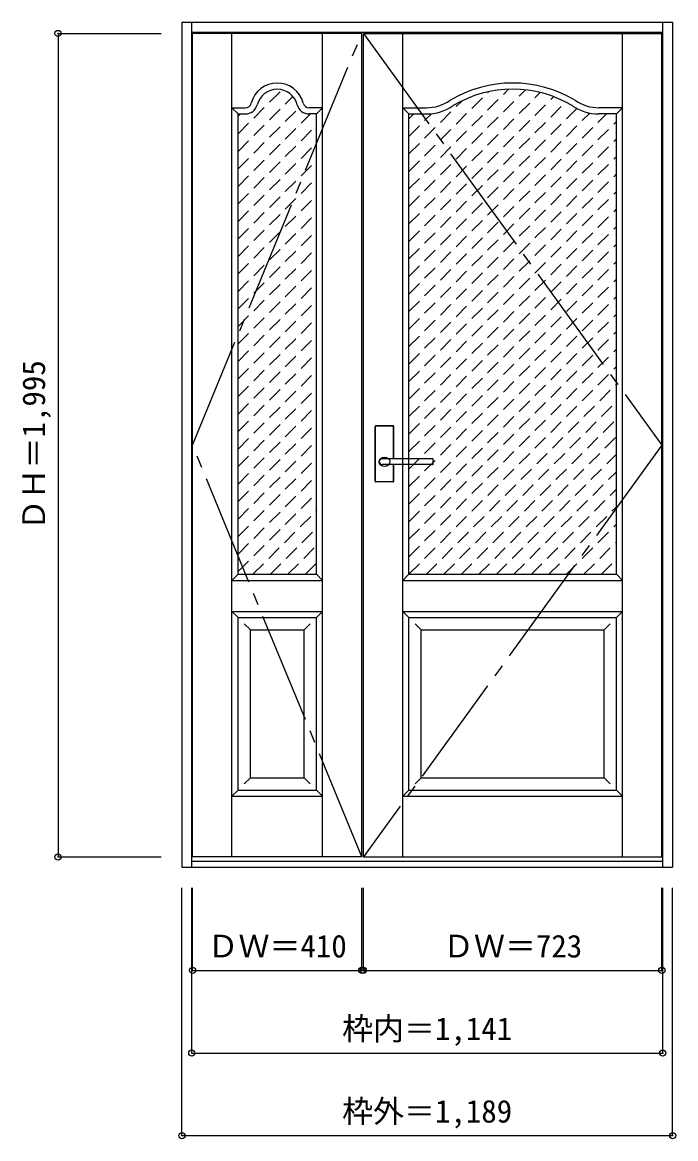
# Model space of a CAD drawing. Units: millimetres, scale not verified. Extents: x -864 to 719, y -1559 to 1145.
import ezdxf
from ezdxf.enums import TextEntityAlignment as Align

# ---------------------------------------------------------------- set-up
doc = ezdxf.new("R2010")
doc.units = ezdxf.units.MM
doc.header["$LTSCALE"] = 30
doc.header["$PDMODE"] = 32
doc.header["$PDSIZE"] = 15
doc.linetypes.add('CHAIN2', pattern=[12, 9, -1, 1, -1])
doc.linetypes.add('DASHED1', pattern=[1.8, 1.2, -0.6])
for name, color, linetype in [('0-0', 4, 'Continuous'), ('0-1_寸法', 7, 'Continuous'), ('0-4_レバー', 3, 'Continuous')]:
    doc.layers.add(name, color=color, linetype=linetype)
doc.styles.add('ＭＳ ゴシック', font='')
doc.styles.get('ＭＳ ゴシック').set_extended_font_data('MS Gothic')

msp = doc.modelspace()

# ---------------------------------------------------------------- linework, layer by layer
at = {"layer": '0-0', "color": 3}
for p, q in [((-477.33, 1145.43), (-477.33, -901.57)), ((-477.33, 1145.43), (711.67, 1145.43)), ((-453.33, -901.57), (-453.33, 1145.43)), ((687.67, -901.57), (687.67, 1145.43)), ((711.67, 1145.43), (711.67, -901.57)), ((-453.33, 1121.43), (687.67, 1121.43)), ((-451.33, -876.57), (-451.33, 1118.43)), ((-41.33, 1118.43), (-451.33, 1118.43)), ((-41.33, -876.57), (-41.33, 1118.43)), ((-37.33, -876.57), (-37.33, 1118.43)), ((-37.33, 1118.43), (685.67, 1118.43)), ((685.67, -876.57), (685.67, 1118.43)), ((-341.33, 923.43), (-323.79, 923.43)), ((-341.33, -191.57), (-341.33, 923.43)), ((72.67, 923.43), (115.18, 923.43)), ((72.67, -191.57), (72.67, 923.43)), ((-341.33, -296.57), (-151.33, -296.57)), ((-341.33, -714.57), (-341.33, -296.57)), ((72.67, -296.57), (575.67, -296.57)), ((72.67, -714.57), (72.67, -296.57)), ((-453.33, -886.57), (687.67, -886.57)), ((-41.33, -876.57), (-451.33, -876.57)), ((-37.33, -876.57), (685.67, -876.57)), ((-477.33, -901.57), (711.67, -901.57))]:
    msp.add_line(p, q, dxfattribs=at)
at = {"layer": '0-0', "color": 7}
for p, q in [((-356.33, -876.57), (-356.33, 1118.43)), ((-136.33, -876.57), (-136.33, 1118.43)), ((57.67, -876.57), (57.67, 1118.43)), ((590.67, -876.57), (590.67, 1118.43)), ((-341.33, 923.43), (-356.33, 938.43)), ((-356.33, 938.43), (-323.79, 938.43)), ((-136.33, 938.43), (-168.9, 938.43)), ((-151.33, 923.43), (-136.33, 938.43)), ((72.67, 923.43), (57.67, 938.43)), ((57.67, 938.43), (115.18, 938.43)), ((590.67, 938.43), (533.17, 938.43)), ((575.67, 923.43), (590.67, 938.43)), ((-341.33, -191.57), (-356.33, -206.57)), ((-356.33, -206.57), (-136.33, -206.57)), ((-151.33, -191.57), (-136.33, -206.57)), ((72.67, -191.57), (57.67, -206.57)), ((57.67, -206.57), (590.67, -206.57)), ((575.67, -191.57), (590.67, -206.57)), ((-356.33, -281.57), (-341.33, -296.57)), ((-356.33, -281.57), (-136.33, -281.57)), ((-136.33, -281.57), (-151.33, -296.57)), ((57.67, -281.57), (72.67, -296.57)), ((57.67, -281.57), (590.67, -281.57)), ((590.67, -281.57), (575.67, -296.57)), ((-326.33, -311.57), (-311.33, -326.57)), ((-166.33, -311.57), (-181.33, -326.57)), ((87.67, -311.57), (102.67, -326.57)), ((560.67, -311.57), (545.67, -326.57)), ((-311.33, -684.57), (-311.33, -326.57)), ((-311.33, -326.57), (-181.33, -326.57)), ((-181.33, -684.57), (-181.33, -326.57)), ((102.67, -684.57), (102.67, -326.57)), ((102.67, -326.57), (545.67, -326.57)), ((545.67, -684.57), (545.67, -326.57)), ((-311.33, -684.57), (-326.33, -699.57)), ((-311.33, -684.57), (-181.33, -684.57)), ((-181.33, -684.57), (-166.33, -699.57)), ((102.67, -684.57), (87.67, -699.57)), ((102.67, -684.57), (545.67, -684.57)), ((545.67, -684.57), (560.67, -699.57)), ((-341.33, -714.57), (-356.33, -729.57)), ((-356.33, -729.57), (-136.33, -729.57)), ((-151.33, -714.57), (-136.33, -729.57)), ((72.67, -714.57), (57.67, -729.57)), ((57.67, -729.57), (590.67, -729.57)), ((575.67, -714.57), (590.67, -729.57))]:
    msp.add_line(p, q, dxfattribs=at)
at = {"layer": '0-0', "linetype": 'DASHED1'}
for p, q in [((-341.33, 875.32), (-234.6, 982.04)), ((72.67, 741.78), (314.14, 983.25)), ((72.67, 699.36), (355.04, 981.72)), ((72.67, 784.21), (265.73, 977.26)), ((72.67, 656.93), (391.07, 975.32)), ((-341.33, 832.89), (-208.31, 965.91)), ((72.67, 614.5), (423.42, 965.25)), ((72.67, 826.64), (200.84, 954.8)), ((72.67, 572.08), (452.76, 952.16)), ((-341.33, 790.46), (-194.29, 937.5)), ((-341.33, 748.04), (-165.93, 923.43)), ((-341.33, 917.74), (-335.64, 923.43)), ((72.67, 529.65), (479.66, 936.64)), ((72.67, 487.23), (511.03, 925.58)), ((72.67, 869.06), (127.73, 924.12)), ((72.67, 911.49), (84.61, 923.43)), ((72.67, 444.8), (551.31, 923.43)), ((-341.33, 705.61), (-151.33, 895.61)), ((72.67, 402.37), (575.67, 905.37)), ((-341.33, 663.18), (-151.33, 853.18)), ((72.67, 359.95), (575.67, 862.95)), ((72.67, 317.52), (575.67, 820.52)), ((-341.33, 620.76), (-151.33, 810.76)), ((-341.33, 578.33), (-151.33, 768.33)), ((72.67, 275.09), (575.67, 778.09)), ((72.67, 232.67), (575.67, 735.67)), ((-341.33, 535.9), (-151.33, 725.9)), ((-341.33, 493.48), (-151.33, 683.48)), ((72.67, 190.24), (575.67, 693.24)), ((72.67, 147.81), (575.67, 650.81)), ((-341.33, 451.05), (-151.33, 641.05)), ((-341.33, 408.62), (-151.33, 598.62)), ((72.67, 105.39), (575.67, 608.39)), ((-341.33, 366.2), (-151.33, 556.2)), ((72.67, 62.96), (575.67, 565.96)), ((72.67, 20.54), (575.67, 523.54)), ((-341.33, 323.77), (-151.33, 513.77)), ((-341.33, 281.35), (-151.33, 471.35)), ((72.67, -21.89), (575.67, 481.11)), ((72.67, -64.32), (575.67, 438.68)), ((-341.33, 238.92), (-151.33, 428.92)), ((-341.33, 196.49), (-151.33, 386.49)), ((72.67, -106.74), (575.67, 396.26)), ((72.67, -149.17), (575.67, 353.83)), ((-341.33, 154.07), (-151.33, 344.07)), ((-341.33, 111.64), (-151.33, 301.64)), ((72.7, -191.57), (575.67, 311.4)), ((-341.33, 69.21), (-151.33, 259.21)), ((115.13, -191.57), (575.67, 268.98)), ((-341.33, 26.79), (-151.33, 216.79)), ((157.55, -191.57), (575.67, 226.55)), ((-341.33, -15.64), (-151.33, 174.36)), ((199.98, -191.57), (575.67, 184.12)), ((242.41, -191.57), (575.67, 141.7)), ((-341.33, -58.07), (-151.33, 131.93)), ((-341.33, -100.49), (-151.33, 89.51)), ((284.83, -191.57), (575.67, 99.27)), ((327.26, -191.57), (575.67, 56.84)), ((-341.33, -142.92), (-151.33, 47.08)), ((-341.33, -185.34), (-151.33, 4.66)), ((369.69, -191.57), (575.67, 14.42)), ((-305.12, -191.57), (-151.33, -37.77)), ((412.11, -191.57), (575.67, -28.01)), ((-262.7, -191.57), (-151.33, -80.2)), ((454.54, -191.57), (575.67, -70.43)), ((-220.27, -191.57), (-151.33, -122.62)), ((496.97, -191.57), (575.67, -112.86)), ((539.39, -191.57), (575.67, -155.29)), ((-177.84, -191.57), (-151.33, -165.05))]:
    msp.add_line(p, q, dxfattribs=at)
at = {"layer": '0-0', "color": 7, "linetype": 'CHAIN2'}
for points in [[(-41.33, -876.57), (-451.33, 120.93), (-41.33, 1118.43)], [(-37.33, 1118.43), (685.67, 120.93), (-37.33, -876.57)]]:
    msp.add_lwpolyline(points, dxfattribs=at)
at = {"layer": '0-0', "color": 3}
for points in [[(-341.33, -191.57), (-151.33, -191.57), (-151.33, 923.43), (-168.87, 923.43)], [(72.67, -191.57), (575.67, -191.57), (575.67, 923.43), (533.17, 923.43)], [(-341.33, -714.57), (-151.33, -714.57), (-151.33, -296.57)], [(72.67, -714.57), (575.67, -714.57), (575.67, -296.57)]]:
    msp.add_lwpolyline(points, dxfattribs=at)
at = {"layer": '0-0', "color": 7}
for centre, radius, start, end in [((-246.33, 933.43), 65, 14.47731, 165.52269), ((324.17, 703.43), 295, 58.96133, 121.03607), ((-323.79, 953.43), 15, 270, 345.52269), ((-168.87, 953.43), 15, 194.47731, 270), ((115.18, 1038.43), 100, 270, 304.68269), ((533.17, 1038.43), 100, 235.32419, 270)]:
    msp.add_arc(centre, radius, start, end, dxfattribs=at)
at = {"layer": '0-0', "color": 3}
for centre, radius, start, end in [((-246.33, 933.43), 50, 14.47731, 165.52269), ((324.17, 703.43), 280, 59.05447, 120.94269), ((-323.79, 953.43), 30, 270, 345.52269), ((-168.87, 953.43), 30, 194.47731, 270), ((115.18, 1038.43), 115, 270, 304.43433), ((533.17, 1038.43), 115, 235.57191, 269.99998)]:
    msp.add_arc(centre, radius, start, end, dxfattribs=at)
at = {"layer": '0-1_寸法', "color": 4}
for p, q in [((-777.33, 1118.43), (-777.33, -876.57)), ((-777.33, 1118.43), (-527.33, 1118.43)), ((-777.33, -876.57), (-527.33, -876.57)), ((-477.33, -1551.57), (-477.33, -951.57)), ((-453.33, -1351.57), (-453.33, -951.57)), ((-451.33, -1151.57), (-451.33, -951.57)), ((-41.33, -1151.57), (-41.33, -951.57)), ((685.67, -1151.57), (685.67, -951.57)), ((687.67, -1351.57), (687.67, -951.57)), ((711.67, -1551.57), (711.67, -951.57)), ((-37.33, -1151.57), (685.67, -1151.57)), ((-453.33, -1351.57), (687.67, -1351.57)), ((-477.33, -1551.57), (711.67, -1551.57))]:
    msp.add_line(p, q, dxfattribs=at)
msp.add_lwpolyline([(-451.33, -1151.57), (-41.33, -1151.57), (-37.33, -1151.57), (-37.33, -951.57)], dxfattribs=at)
at = {"layer": '0-1_寸法'}
for p in [(-777.33, 1118.43), (-777.33, -876.57), (-451.33, -1151.57), (-41.33, -1151.57), (-37.33, -1151.57), (685.67, -1151.57), (-453.33, -1351.57), (687.67, -1351.57), (-477.33, -1551.57), (711.67, -1551.57)]:
    msp.add_point(p, dxfattribs=at)
at = {"layer": '0-4_レバー'}
for p, q in [((-8.83, 33.43), (-8.83, 166.43)), ((34.67, 167.93), (-7.33, 167.93)), ((36.17, 87.93), (36.17, 166.43)), ((131.67, 74.93), (131.67, 86.93)), ((130.67, 73.93), (8.67, 73.93)), ((36.17, 33.43), (36.17, 73.93)), ((34.67, 31.93), (-7.33, 31.93))]:
    msp.add_line(p, q, dxfattribs=at)
at = {"layer": '0-4_レバー', "color": 4}
for p, q in [((-8.33, 33.43), (-8.33, 166.43)), ((34.67, 167.43), (-7.33, 167.43)), ((35.67, 87.93), (35.67, 166.43)), ((35.67, 33.43), (35.67, 73.93)), ((34.67, 32.43), (-7.33, 32.43))]:
    msp.add_line(p, q, dxfattribs=at)
at = {"layer": '0-4_レバー'}
msp.add_lwpolyline([(130.67, 87.93), (8.86, 87.93), (8.67, 87.93)], dxfattribs=at)
for centre, radius, start, end in [((-7.33, 166.43), 1.5, 90, 180), ((34.67, 166.43), 1.5, 0, 90), ((130.67, 86.93), 1, 0, 90), ((130.67, 74.93), 1, 270, 0), ((-7.33, 33.43), 1.5, 180, 270), ((34.67, 33.43), 1.5, 270, 0)]:
    msp.add_arc(centre, radius, start, end, dxfattribs=at)
at = {"layer": '0-4_レバー', "color": 4}
for centre, start, end in [((-7.33, 166.43), 90, 180), ((34.67, 166.43), 0, 90), ((-7.33, 33.43), 180, 270), ((34.67, 33.43), 270, 0)]:
    msp.add_arc(centre, 1, start, end, dxfattribs=at)
at = {"layer": '0-4_レバー'}
msp.add_ellipse((13.67, 80.93), major_axis=(-13, 0), ratio=0.865384, dxfattribs=at)
msp.add_ellipse((8.67, 80.93), major_axis=(-8, 0), ratio=0.875, start_param=4.712389, end_param=7.8539816, dxfattribs=at)

# ---------------------------------------------------------------- texts
at = {"layer": '0-1_寸法', "style": 'ＭＳ ゴシック'}
msp.add_text('ＤＨ＝1,995', height=54.99, rotation=90, dxfattribs=at).set_placement((-792.33, -85.32), align=Align.BOTTOM_LEFT)
for s, p in [('ＤＷ＝410', (-415.08, -1136.57)), ('ＤＷ＝723', (155.42, -1136.57)), ('枠内＝1,141', (-89.08, -1336.57)), ('枠外＝1,189', (-89.08, -1536.57))]:
    msp.add_text(s, height=54.99, dxfattribs=at).set_placement(p, align=Align.BOTTOM_LEFT)

doc.saveas('drawing.dxf')
